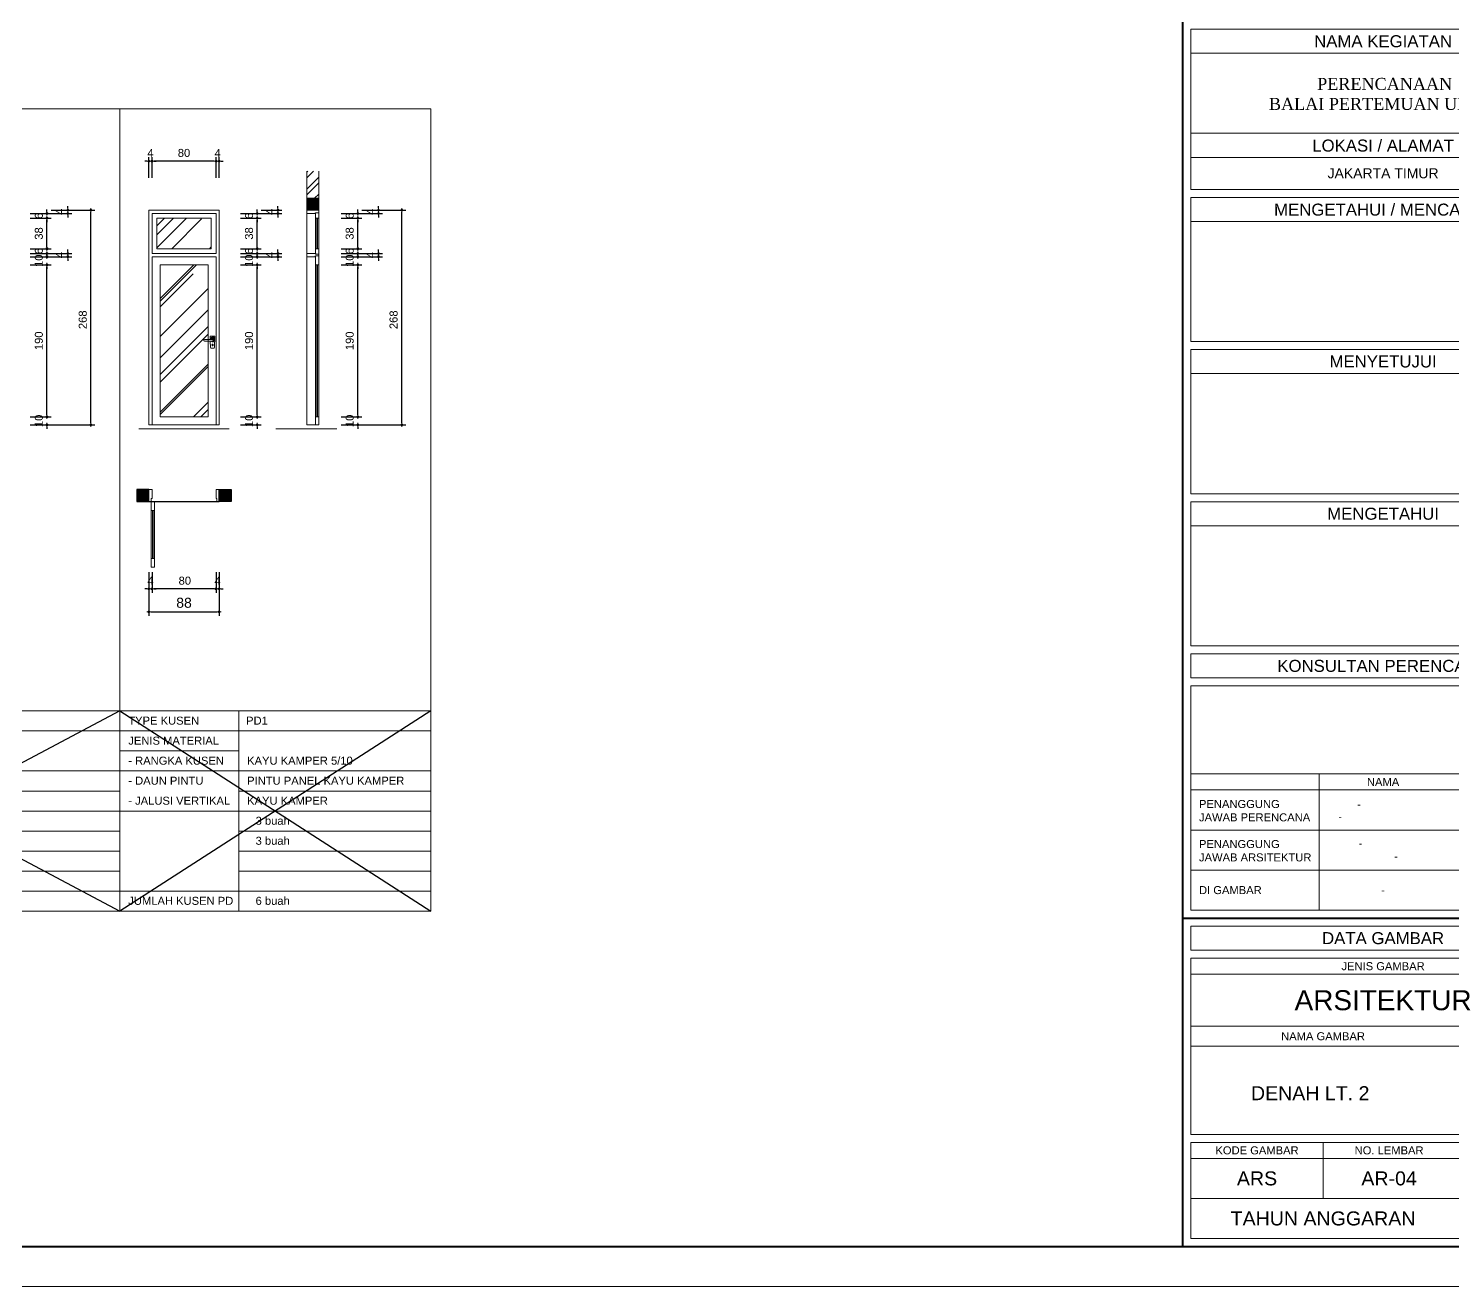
# Model space of a CAD drawing. Header units: inches. Extents: x 249 to 1192, y -18 to 440.
# Drawn here: x 293.37 to 328.95, y 115.49 to 146.91 of the extents above; entities that cross this region are included whole.
import ezdxf
from ezdxf.enums import TextEntityAlignment as Align

# ---------------------------------------------------------------- set-up
doc = ezdxf.new("R2010")
doc.units = ezdxf.units.IN
doc.header["$MEASUREMENT"] = 0
for name, color, linetype, lineweight in [('ars', 11, 'Continuous', 0), ('ARSIR', 8, 'Continuous', 5), ('GRS KOP', 1, 'Continuous', 40), ('KACA', 141, 'Continuous', 30), ('KOP', 7, 'Continuous', 20), ('KUSEN', 16, 'Continuous', 15), ('lan', 7, 'Continuous', 15), ('tem', 5, 'Continuous', 20), ('TEXS', 7, 'Continuous', 9), ('TEXT (KET. POLA)', 4, 'Continuous', 5)]:
    doc.layers.add(name, color=color, linetype=linetype, lineweight=lineweight)
doc.layers.add('KOLOM', color=5, linetype='Continuous')
doc.styles.add('R', font='romantic.ttf')
doc.styles.get("Standard").update_dxf_attribs({"font": 'arial.ttf'})
doc.dimstyles.new('SK-50', dxfattribs={"dimtxt": 0.25, "dimasz": 0.1, "dimexe": 0.1, "dimexo": 0, "dimgap": 0.1, "dimtad": 1, "dimdec": 0, "dimlfac": 50, "dimzin": 12, "dimdsep": 46, "dimtxsty": 'Standard', "dimblk": 'BULAT', "dimcen": 0.1, "dimadec": 0, "dimazin": 3, "dimtfac": 1, "dimtdec": 0, "dimtix": 1, "dimtofl": 0, "dimtmove": 0, "dimatfit": 3, "dimldrblk": 'BULAT', "dimfxl": 0, "dimtolj": 1, "dimtzin": 0, "dimarcsym": 0})
pattern_1 = [(45, (-91.9098, -211.7029), (0.8485281, 2.2627417), [15, -2, 5, -1]), (45, (-91.3229, -210.4089), (-1.6475588, 0.2333452), [3, -0.33, 6, -0.75]), (45, (-92.15724, -210.7483), (3.2031937, 4.1507168), [8, -1.4, 4, -1])]

# ---------------------------------------------------------------- blocks, each defined once
blk = doc.blocks.new('KOP-ARS')
at = {"layer": 'GRS KOP'}
for p, q in [((73, 1), (73, 54)), ((73, 9.2), (83, 9.2)), ((1, 1), (83, 1))]:
    blk.add_line(p, q, dxfattribs=at)
at = {"layer": 'KOP'}
for p, q in [((73.2, 27.4), (73.2, 31.4)), ((82.8, 31.4), (73.2, 31.4)), ((82.8, 30.8), (73.2, 30.8)), ((82.8, 28.8), (73.2, 28.8)), ((82.8, 28.2), (73.2, 28.2)), ((82.8, 27.4), (73.2, 27.4)), ((73.2, 23.6), (73.2, 27.2)), ((82.8, 27.2), (73.2, 27.2)), ((82.8, 26.6), (73.2, 26.6)), ((82.8, 23.6), (73.2, 23.6)), ((73.2, 19.8), (73.2, 23.4)), ((82.8, 23.4), (73.2, 23.4)), ((82.8, 22.8), (73.2, 22.8)), ((82.8, 19.8), (73.2, 19.8)), ((73.2, 16), (73.2, 19.6)), ((82.8, 19.6), (73.2, 19.6)), ((82.8, 19), (73.2, 19)), ((82.8, 16), (73.2, 16)), ((73.2, 9.4), (73.2, 15)), ((82.8, 15), (73.2, 15)), ((82.8, 12.8), (73.2, 12.8)), ((76.4, 9.4), (76.4, 12.8)), ((82.8, 12.4), (73.2, 12.4)), ((73.2, 12.4), (73.2, 11.4)), ((82.8, 11.4), (73.2, 11.4)), ((82.8, 10.4), (73.2, 10.4)), ((82.8, 9.4), (73.2, 9.4)), ((73.2, 7.8), (82.8, 7.8)), ((73.2, 6.5), (82.8, 6.5)), ((73.2, 6), (82.8, 6)), ((76.5, 2.2), (76.5, 3.6)), ((73.2, 3.2), (82.8, 3.2)), ((73.2, 2.2), (82.8, 2.2))]:
    blk.add_line(p, q, dxfattribs=at)
for points in [[(0, 0), (84, 0), (84, 55), (0, 55)], [(73.2, 15.2), (82.8, 15.2), (82.8, 15.8), (73.2, 15.8)], [(73.2, 8.4), (82.8, 8.4), (82.8, 9), (73.2, 9)], [(73.2, 3.8), (82.8, 3.8), (82.8, 8.2), (73.2, 8.2)], [(73.2, 1.2), (82.8, 1.2), (82.8, 3.6), (73.2, 3.6)]]:
    blk.add_lwpolyline(points, close=True, dxfattribs=at)
blk.add_text('-', height=0.18).set_placement((76.884, 11.64))
for s, height, p in [('NAMA KEGIATAN', 0.3, (78, 31.1)), ('LOKASI / ALAMAT', 0.3, (78, 28.5)), ('JAKARTA TIMUR', 0.25, (78, 27.8)), ('MENGETAHUI / MENCATAT', 0.3, (78, 26.9)), ('MENYETUJUI', 0.3, (78, 23.1)), ('MENGETAHUI', 0.3, (78, 19.3)), ('KONSULTAN PERENCANA', 0.3, (78, 15.5)), ('NAMA', 0.2, (78, 12.6)), ('DATA GAMBAR', 0.3, (78, 8.7)), ('JENIS GAMBAR', 0.2, (78, 8)), ('ARSITEKTUR', 0.5, (78, 7.15)), ('NAMA GAMBAR', 0.2, (76.5, 6.25)), ('KODE GAMBAR', 0.2, (74.85, 3.4)), ('NO. LEMBAR', 0.2, (78.15, 3.4)), ('ARS', 0.35, (74.85, 2.7)), ('TAHUN ANGGARAN', 0.35, (76.5, 1.7))]:
    blk.add_text(s, height=height, dxfattribs=at).set_placement(p, align=Align.MIDDLE)
blk.add_text('-', height=0.187, dxfattribs=at).set_placement((78.323, 10.65), align=Align.CENTER)
at = {"layer": 'KOP', "insert": (73.529, 30.184), "char_height": 0.3, "attachment_point": 1, "style": 'R'}
blk.add_mtext_dynamic_manual_height_columns('\\pi2.8239;PERENCANAAN\\P\\pi1.6183;BALAI PERTEMUAN UMUM', width=8.94019, gutter_width=1.75, heights=[0], dxfattribs=at)
at = {"layer": 'KOP', "char_height": 0.2, "attachment_point": 1}
for s, insert in [('PENANGGUNG\\PJAWAB PERENCANA', (73.4, 12.15)), ('PENANGGUNG\\PJAWAB ARSITEKTUR', (73.4, 11.15)), ('DI GAMBAR', (73.4, 10))]:
    blk.add_mtext_dynamic_manual_height_columns(s, width=2.90143, gutter_width=1.75, heights=[0], dxfattribs=dict(at, insert=insert))
at = {"layer": 'KOP', "char_height": 0.18, "attachment_point": 1}
for insert, width in [((77.357, 12.13), 2.5923), ((77.396, 11.157), 3.89249)]:
    blk.add_mtext('-', dxfattribs=dict(at, insert=insert, width=width))
at = {"layer": 'KOP'}
for tag, height, p in [('SUKMA', 0.2, (78, 9.9)), ('1:100', 0.25, (81.3, 5.5)), ('1:100', 0.25, (81.3, 4.9)), ('1:100', 0.25, (81.3, 4.3)), ('AR-01', 0.35, (78.15, 2.7)), ('10', 0.35, (81.3, 2.7)), ('2012', 0.35, (81.3, 1.7))]:
    blk.add_attdef(tag, text='', height=height, dxfattribs=at).set_placement(p, align=Align.MIDDLE)
for p in [(73.7, 5.325), (73.7, 4.725), (73.7, 4.125)]:
    blk.add_attdef('-', p, '', height=0.35, dxfattribs=at)
blk = doc.blocks.new('HANDEL')
at = {"elevation": -400}
blk.add_lwpolyline([(849.9, 209), (850, 212.5, 0.424007), (849.5, 213), (844.6, 213, 0.424007), (844.1, 212.5), (844.5, 199, 0.404487), (845.5, 198), (848.6, 198, 0.404487), (849.6, 199), (849.9, 207)], format="xyb", dxfattribs=at)
blk.add_lwpolyline([(847.8, 209.3), (846.3, 209.3), (846.3, 209), (847.8, 209)], close=True, dxfattribs=at)
for points in [[(846.6, 203), (846.6, 202.6)], [(846.6, 203), (847.4, 203)], [(846.6, 201.4), (846.6, 201)], [(846.6, 201), (847.4, 201)], [(846.9, 202.4), (847.1, 202.4)], [(846.9, 202.4), (846.9, 201.6)], [(846.9, 202), (847.1, 202)], [(846.9, 201.6), (847.1, 201.6)], [(847, 209), (857, 209)], [(847, 207), (857, 207)], [(847, 202.4), (847, 201.6)], [(847.1, 202.4), (847.1, 201.6)], [(847.4, 203), (847.4, 202.6)], [(847.4, 201.4), (847.4, 201)]]:
    blk.add_lwpolyline(points, dxfattribs=at)
for radius in [0.65, 0.55]:
    blk.add_circle((847, 202, -400), radius)
for centre, radius, start, end in [((847.1, 209.1, -400), 3, 356.9512, 313.9576), ((847.1, 209.1, -400), 2.5, 356.3406, 300.2513), ((847.1, 209.1, -400), 1.5, 353.8937, 227.3816), ((847, 208, -400), 1, 83.8945, 270), ((847, 202, -400), 0.75, 122.231, 237.769), ((847, 202, -400), 0.75, 302.231, 57.769), ((857, 208, -400), 1, 270, 90)]:
    blk.add_arc(centre, radius, start, end)
blk = doc.blocks.new('BULAT')
for p, q in [((-1, 0), (1, 0)), ((0, -1), (0, 1))]:
    blk.add_line(p, q)
blk.add_circle((0, 0), 0.5)
blk = doc.blocks.new('*D883')
at = {"layer": 'DEFPOINTS', "color": 0}
for p in [(296.375, 143.596), (296.375, 143.177), (296.455, 143.177)]:
    blk.add_point(p, dxfattribs=at)
at = {"layer": 'TEXS', "color": 0, "lineweight": -2}
for p, q in [((296.325, 143.596), (296.275, 143.596)), ((296.375, 143.177), (296.375, 143.696)), ((296.455, 143.177), (296.455, 143.696)), ((296.505, 143.596), (296.555, 143.596))]:
    blk.add_line(p, q, dxfattribs=at)
at = {"layer": 'TEXS', "color": 0, "lineweight": -2, "xscale": 0.05, "yscale": 0.05, "zscale": 0.05}
blk.add_blockref('BULAT', (296.375, 143.596), dxfattribs=at)
at = {"layer": 'TEXS', "color": 0, "lineweight": -2, "xscale": 0.05, "yscale": 0.05, "zscale": 0.05, "rotation": 180}
blk.add_blockref('BULAT', (296.455, 143.596), dxfattribs=at)
at = {"layer": 'TEXS', "color": 0, "insert": (296.415, 143.796), "char_height": 0.2, "attachment_point": 5}
blk.add_mtext('\\A1;4', dxfattribs=at)
blk = doc.blocks.new('*D884')
at = {"layer": 'DEFPOINTS', "color": 0}
for p in [(296.455, 143.596), (296.455, 143.177), (298.056, 143.177)]:
    blk.add_point(p, dxfattribs=at)
at = {"layer": 'TEXS', "color": 0, "lineweight": -2}
for p, q in [((296.455, 143.177), (296.455, 143.696)), ((298.006, 143.596), (296.505, 143.596)), ((298.056, 143.177), (298.056, 143.696))]:
    blk.add_line(p, q, dxfattribs=at)
at = {"layer": 'TEXS', "color": 0, "lineweight": -2, "xscale": 0.05, "yscale": 0.05, "zscale": 0.05, "rotation": 180}
blk.add_blockref('BULAT', (296.455, 143.596), dxfattribs=at)
at = {"layer": 'TEXS', "color": 0, "lineweight": -2, "xscale": 0.05, "yscale": 0.05, "zscale": 0.05}
blk.add_blockref('BULAT', (298.056, 143.596), dxfattribs=at)
at = {"layer": 'TEXS', "color": 0, "insert": (297.255, 143.798), "char_height": 0.2, "attachment_point": 5}
blk.add_mtext('\\A1;80', dxfattribs=at)
blk = doc.blocks.new('*D885')
at = {"layer": 'DEFPOINTS', "color": 0}
for p in [(298.056, 143.596), (298.056, 143.177), (298.136, 143.177)]:
    blk.add_point(p, dxfattribs=at)
at = {"layer": 'TEXS', "color": 0, "lineweight": -2}
for p, q in [((298.006, 143.596), (297.956, 143.596)), ((298.056, 143.177), (298.056, 143.696)), ((298.136, 143.177), (298.136, 143.696)), ((298.186, 143.596), (298.236, 143.596))]:
    blk.add_line(p, q, dxfattribs=at)
at = {"layer": 'TEXS', "color": 0, "lineweight": -2, "xscale": 0.05, "yscale": 0.05, "zscale": 0.05}
blk.add_blockref('BULAT', (298.056, 143.596), dxfattribs=at)
at = {"layer": 'TEXS', "color": 0, "lineweight": -2, "xscale": 0.05, "yscale": 0.05, "zscale": 0.05, "rotation": 180}
blk.add_blockref('BULAT', (298.136, 143.596), dxfattribs=at)
at = {"layer": 'TEXS', "color": 0, "insert": (298.096, 143.796), "char_height": 0.2, "attachment_point": 5}
blk.add_mtext('\\A1;4', dxfattribs=at)
blk = doc.blocks.new('*D886')
at = {"layer": 'DEFPOINTS', "color": 0}
for p in [(299.183, 142.367), (299.603, 142.367), (299.183, 142.287)]:
    blk.add_point(p, dxfattribs=at)
at = {"layer": 'TEXS', "color": 0, "lineweight": -2}
for p, q in [((299.183, 142.367), (299.703, 142.367)), ((299.603, 142.417), (299.603, 142.467)), ((299.183, 142.287), (299.703, 142.287)), ((299.603, 142.237), (299.603, 142.187))]:
    blk.add_line(p, q, dxfattribs=at)
at = {"layer": 'TEXS', "color": 0, "lineweight": -2, "xscale": 0.05, "yscale": 0.05, "zscale": 0.05}
for p, rotation in [((299.603, 142.367), 270), ((299.603, 142.287), 90)]:
    blk.add_blockref('BULAT', p, dxfattribs=dict(at, rotation=rotation))
at = {"layer": 'TEXS', "color": 0, "insert": (299.403, 142.327), "char_height": 0.2, "attachment_point": 5, "rotation": 90}
blk.add_mtext('\\A1;4', dxfattribs=at)
blk = doc.blocks.new('*D887')
at = {"layer": 'DEFPOINTS', "color": 0}
for p in [(298.664, 142.287), (298.664, 142.167), (299.083, 142.287)]:
    blk.add_point(p, dxfattribs=at)
at = {"layer": 'TEXS', "color": 0, "lineweight": -2}
for p, q in [((299.083, 142.337), (299.083, 142.387)), ((298.664, 142.287), (299.183, 142.287)), ((298.664, 142.167), (299.183, 142.167)), ((299.083, 142.117), (299.083, 142.067))]:
    blk.add_line(p, q, dxfattribs=at)
at = {"layer": 'TEXS', "color": 0, "lineweight": -2, "xscale": 0.05, "yscale": 0.05, "zscale": 0.05}
for p, rotation in [((299.083, 142.287), 270), ((299.083, 142.167), 90)]:
    blk.add_blockref('BULAT', p, dxfattribs=dict(at, rotation=rotation))
at = {"layer": 'TEXS', "color": 0, "insert": (298.881, 142.227), "char_height": 0.2, "attachment_point": 5, "rotation": 90}
blk.add_mtext('\\A1;6', dxfattribs=at)
blk = doc.blocks.new('*D888')
at = {"layer": 'DEFPOINTS', "color": 0}
for p in [(298.664, 142.167), (299.083, 142.167), (298.664, 141.407)]:
    blk.add_point(p, dxfattribs=at)
at = {"layer": 'TEXS', "color": 0, "lineweight": -2}
for p, q in [((298.664, 142.167), (299.183, 142.167)), ((299.083, 141.457), (299.083, 142.117)), ((298.664, 141.407), (299.183, 141.407))]:
    blk.add_line(p, q, dxfattribs=at)
at = {"layer": 'TEXS', "color": 0, "lineweight": -2, "xscale": 0.05, "yscale": 0.05, "zscale": 0.05}
for p, rotation in [((299.083, 142.167), 90), ((299.083, 141.407), 270)]:
    blk.add_blockref('BULAT', p, dxfattribs=dict(at, rotation=rotation))
at = {"layer": 'TEXS', "color": 0, "insert": (298.881, 141.787), "char_height": 0.2, "attachment_point": 5, "rotation": 90}
blk.add_mtext('\\A1;38', dxfattribs=at)
blk = doc.blocks.new('*D889')
at = {"layer": 'DEFPOINTS', "color": 0}
for p in [(298.664, 141.407), (298.664, 141.287), (299.083, 141.407)]:
    blk.add_point(p, dxfattribs=at)
at = {"layer": 'TEXS', "color": 0, "lineweight": -2}
for p, q in [((298.664, 141.407), (299.183, 141.407)), ((298.664, 141.287), (299.183, 141.287)), ((299.083, 141.457), (299.083, 141.507)), ((299.083, 141.237), (299.083, 141.187))]:
    blk.add_line(p, q, dxfattribs=at)
at = {"layer": 'TEXS', "color": 0, "lineweight": -2, "xscale": 0.05, "yscale": 0.05, "zscale": 0.05}
for p, rotation in [((299.083, 141.407), 270), ((299.083, 141.287), 90)]:
    blk.add_blockref('BULAT', p, dxfattribs=dict(at, rotation=rotation))
at = {"layer": 'TEXS', "color": 0, "insert": (298.881, 141.347), "char_height": 0.2, "attachment_point": 5, "rotation": 90}
blk.add_mtext('\\A1;6', dxfattribs=at)
blk = doc.blocks.new('*D890')
at = {"layer": 'DEFPOINTS', "color": 0}
for p in [(299.183, 141.287), (299.603, 141.287), (299.183, 141.207)]:
    blk.add_point(p, dxfattribs=at)
at = {"layer": 'TEXS', "color": 0, "lineweight": -2}
for p, q in [((299.183, 141.287), (299.703, 141.287)), ((299.603, 141.337), (299.603, 141.387)), ((299.183, 141.207), (299.703, 141.207)), ((299.603, 141.157), (299.603, 141.107))]:
    blk.add_line(p, q, dxfattribs=at)
at = {"layer": 'TEXS', "color": 0, "lineweight": -2, "xscale": 0.05, "yscale": 0.05, "zscale": 0.05}
for p, rotation in [((299.603, 141.287), 270), ((299.603, 141.207), 90)]:
    blk.add_blockref('BULAT', p, dxfattribs=dict(at, rotation=rotation))
at = {"layer": 'TEXS', "color": 0, "insert": (299.403, 141.247), "char_height": 0.2, "attachment_point": 5, "rotation": 90}
blk.add_mtext('\\A1;4', dxfattribs=at)
blk = doc.blocks.new('*D891')
at = {"layer": 'DEFPOINTS', "color": 0}
for p in [(298.664, 141.207), (298.664, 141.007), (299.083, 141.207)]:
    blk.add_point(p, dxfattribs=at)
at = {"layer": 'TEXS', "color": 0, "lineweight": -2}
for p, q in [((299.083, 141.257), (299.083, 141.307)), ((298.664, 141.207), (299.183, 141.207)), ((298.664, 141.007), (299.183, 141.007)), ((299.083, 140.957), (299.083, 140.907))]:
    blk.add_line(p, q, dxfattribs=at)
at = {"layer": 'TEXS', "color": 0, "lineweight": -2, "xscale": 0.05, "yscale": 0.05, "zscale": 0.05}
for p, rotation in [((299.083, 141.207), 270), ((299.083, 141.007), 90)]:
    blk.add_blockref('BULAT', p, dxfattribs=dict(at, rotation=rotation))
at = {"layer": 'TEXS', "color": 0, "insert": (298.881, 141.107), "char_height": 0.2, "attachment_point": 5, "rotation": 90}
blk.add_mtext('\\A1;10', dxfattribs=at)
blk = doc.blocks.new('*D892')
at = {"layer": 'DEFPOINTS', "color": 0}
for p in [(298.664, 141.007), (299.083, 141.007), (298.664, 137.207)]:
    blk.add_point(p, dxfattribs=at)
at = {"layer": 'TEXS', "color": 0, "lineweight": -2}
for p, q in [((298.664, 141.007), (299.183, 141.007)), ((299.083, 137.257), (299.083, 140.957)), ((298.664, 137.207), (299.183, 137.207))]:
    blk.add_line(p, q, dxfattribs=at)
at = {"layer": 'TEXS', "color": 0, "lineweight": -2, "xscale": 0.05, "yscale": 0.05, "zscale": 0.05}
for p, rotation in [((299.083, 141.007), 90), ((299.083, 137.207), 270)]:
    blk.add_blockref('BULAT', p, dxfattribs=dict(at, rotation=rotation))
at = {"layer": 'TEXS', "color": 0, "insert": (298.881, 139.107), "char_height": 0.2, "attachment_point": 5, "rotation": 90}
blk.add_mtext('\\A1;190', dxfattribs=at)
blk = doc.blocks.new('*D893')
at = {"layer": 'DEFPOINTS', "color": 0}
for p in [(298.664, 137.207), (298.664, 137.007), (299.083, 137.207)]:
    blk.add_point(p, dxfattribs=at)
at = {"layer": 'TEXS', "color": 0, "lineweight": -2}
for p, q in [((298.664, 137.207), (299.183, 137.207)), ((298.664, 137.007), (299.183, 137.007)), ((299.083, 137.257), (299.083, 137.307)), ((299.083, 136.957), (299.083, 136.907))]:
    blk.add_line(p, q, dxfattribs=at)
at = {"layer": 'TEXS', "color": 0, "lineweight": -2, "xscale": 0.05, "yscale": 0.05, "zscale": 0.05}
for p, rotation in [((299.083, 137.207), 270), ((299.083, 137.007), 90)]:
    blk.add_blockref('BULAT', p, dxfattribs=dict(at, rotation=rotation))
at = {"layer": 'TEXS', "color": 0, "insert": (298.881, 137.107), "char_height": 0.2, "attachment_point": 5, "rotation": 90}
blk.add_mtext('\\A1;10', dxfattribs=at)
blk = doc.blocks.new('KP')
at = {"layer": 'TEXT (KET. POLA)'}
blk.add_hatch(color=256, dxfattribs=at).paths.add_polyline_path([(-0.075, 0.075), (-0.075, -0.075), (0.075, -0.075), (0.075, 0.075)])
at = {"layer": 'KACA'}
blk.add_lwpolyline([(-0.075, -0.075), (0.075, -0.075), (0.075, 0.075), (-0.075, 0.075)], close=True, dxfattribs=at)
blk = doc.blocks.new('*D894')
at = {"layer": 'DEFPOINTS', "color": 0}
for p in [(296.375, 133.332), (296.455, 133.332), (296.375, 132.913)]:
    blk.add_point(p, dxfattribs=at)
at = {"layer": 'TEXS', "color": 0, "lineweight": -2}
for p, q in [((296.375, 133.332), (296.375, 132.813)), ((296.455, 133.332), (296.455, 132.813)), ((296.325, 132.913), (296.275, 132.913)), ((296.505, 132.913), (296.555, 132.913))]:
    blk.add_line(p, q, dxfattribs=at)
at = {"layer": 'TEXS', "color": 0, "lineweight": -2, "xscale": 0.05, "yscale": 0.05, "zscale": 0.05}
for p, rotation in [((296.375, 132.913), 359.999999999974), ((296.455, 132.913), 179.9999999999739)]:
    blk.add_blockref('BULAT', p, dxfattribs=dict(at, rotation=rotation))
at = {"layer": 'TEXS', "color": 0, "insert": (296.415, 133.113), "char_height": 0.2, "attachment_point": 5}
blk.add_mtext('\\A1;4', dxfattribs=at)
blk = doc.blocks.new('*D895')
at = {"layer": 'DEFPOINTS', "color": 0}
for p in [(296.455, 133.332), (298.055, 133.332), (296.455, 132.913)]:
    blk.add_point(p, dxfattribs=at)
at = {"layer": 'TEXS', "color": 0, "lineweight": -2}
for p, q in [((296.455, 133.332), (296.455, 132.813)), ((298.055, 133.332), (298.055, 132.813)), ((298.005, 132.913), (296.505, 132.913))]:
    blk.add_line(p, q, dxfattribs=at)
at = {"layer": 'TEXS', "color": 0, "lineweight": -2, "xscale": 0.05, "yscale": 0.05, "zscale": 0.05}
for p, rotation in [((296.455, 132.913), 179.9999999999739), ((298.055, 132.913), 359.999999999974)]:
    blk.add_blockref('BULAT', p, dxfattribs=dict(at, rotation=rotation))
at = {"layer": 'TEXS', "color": 0, "insert": (297.275, 133.115), "char_height": 0.2, "attachment_point": 5}
blk.add_mtext('\\A1;80', dxfattribs=at)
blk = doc.blocks.new('*D896')
at = {"layer": 'DEFPOINTS', "color": 0}
for p in [(298.055, 133.332), (298.135, 133.332), (298.055, 132.913)]:
    blk.add_point(p, dxfattribs=at)
at = {"layer": 'TEXS', "color": 0, "lineweight": -2}
for p, q in [((298.055, 133.332), (298.055, 132.813)), ((298.135, 133.332), (298.135, 132.813)), ((298.005, 132.913), (297.955, 132.913)), ((298.185, 132.913), (298.235, 132.913))]:
    blk.add_line(p, q, dxfattribs=at)
at = {"layer": 'TEXS', "color": 0, "lineweight": -2, "xscale": 0.05, "yscale": 0.05, "zscale": 0.05}
for p, rotation in [((298.055, 132.913), 359.999999999974), ((298.135, 132.913), 179.9999999999739)]:
    blk.add_blockref('BULAT', p, dxfattribs=dict(at, rotation=rotation))
at = {"layer": 'TEXS', "color": 0, "insert": (298.095, 133.113), "char_height": 0.2, "attachment_point": 5}
blk.add_mtext('\\A1;4', dxfattribs=at)
blk = doc.blocks.new('*D897')
at = {"layer": 'DEFPOINTS', "color": 0}
for p in [(301.698, 142.367), (302.117, 142.367), (301.698, 142.287)]:
    blk.add_point(p, dxfattribs=at)
at = {"layer": 'TEXS', "color": 0, "lineweight": -2}
for p, q in [((301.698, 142.367), (302.217, 142.367)), ((302.117, 142.417), (302.117, 142.467)), ((301.698, 142.287), (302.217, 142.287)), ((302.117, 142.237), (302.117, 142.187))]:
    blk.add_line(p, q, dxfattribs=at)
at = {"layer": 'TEXS', "color": 0, "lineweight": -2, "xscale": 0.05, "yscale": 0.05, "zscale": 0.05}
for p, rotation in [((302.117, 142.367), 270), ((302.117, 142.287), 90)]:
    blk.add_blockref('BULAT', p, dxfattribs=dict(at, rotation=rotation))
at = {"layer": 'TEXS', "color": 0, "insert": (301.917, 142.327), "char_height": 0.2, "attachment_point": 5, "rotation": 90}
blk.add_mtext('\\A1;4', dxfattribs=at)
blk = doc.blocks.new('*D898')
at = {"layer": 'DEFPOINTS', "color": 0}
for p in [(301.178, 142.287), (301.178, 142.167), (301.598, 142.287)]:
    blk.add_point(p, dxfattribs=at)
at = {"layer": 'TEXS', "color": 0, "lineweight": -2}
for p, q in [((301.598, 142.337), (301.598, 142.387)), ((301.178, 142.287), (301.698, 142.287)), ((301.178, 142.167), (301.698, 142.167)), ((301.598, 142.117), (301.598, 142.067))]:
    blk.add_line(p, q, dxfattribs=at)
at = {"layer": 'TEXS', "color": 0, "lineweight": -2, "xscale": 0.05, "yscale": 0.05, "zscale": 0.05}
for p, rotation in [((301.598, 142.287), 270), ((301.598, 142.167), 90)]:
    blk.add_blockref('BULAT', p, dxfattribs=dict(at, rotation=rotation))
at = {"layer": 'TEXS', "color": 0, "insert": (301.396, 142.227), "char_height": 0.2, "attachment_point": 5, "rotation": 90}
blk.add_mtext('\\A1;6', dxfattribs=at)
blk = doc.blocks.new('*D899')
at = {"layer": 'DEFPOINTS', "color": 0}
for p in [(301.178, 142.167), (301.598, 142.167), (301.178, 141.407)]:
    blk.add_point(p, dxfattribs=at)
at = {"layer": 'TEXS', "color": 0, "lineweight": -2}
for p, q in [((301.178, 142.167), (301.698, 142.167)), ((301.598, 141.457), (301.598, 142.117)), ((301.178, 141.407), (301.698, 141.407))]:
    blk.add_line(p, q, dxfattribs=at)
at = {"layer": 'TEXS', "color": 0, "lineweight": -2, "xscale": 0.05, "yscale": 0.05, "zscale": 0.05}
for p, rotation in [((301.598, 142.167), 90), ((301.598, 141.407), 270)]:
    blk.add_blockref('BULAT', p, dxfattribs=dict(at, rotation=rotation))
at = {"layer": 'TEXS', "color": 0, "insert": (301.395, 141.787), "char_height": 0.2, "attachment_point": 5, "rotation": 90}
blk.add_mtext('\\A1;38', dxfattribs=at)
blk = doc.blocks.new('*D900')
at = {"layer": 'DEFPOINTS', "color": 0}
for p in [(301.178, 141.407), (301.178, 141.287), (301.598, 141.407)]:
    blk.add_point(p, dxfattribs=at)
at = {"layer": 'TEXS', "color": 0, "lineweight": -2}
for p, q in [((301.178, 141.407), (301.698, 141.407)), ((301.178, 141.287), (301.698, 141.287)), ((301.598, 141.457), (301.598, 141.507)), ((301.598, 141.237), (301.598, 141.187))]:
    blk.add_line(p, q, dxfattribs=at)
at = {"layer": 'TEXS', "color": 0, "lineweight": -2, "xscale": 0.05, "yscale": 0.05, "zscale": 0.05}
for p, rotation in [((301.598, 141.407), 270), ((301.598, 141.287), 90)]:
    blk.add_blockref('BULAT', p, dxfattribs=dict(at, rotation=rotation))
at = {"layer": 'TEXS', "color": 0, "insert": (301.396, 141.347), "char_height": 0.2, "attachment_point": 5, "rotation": 90}
blk.add_mtext('\\A1;6', dxfattribs=at)
blk = doc.blocks.new('*D901')
at = {"layer": 'DEFPOINTS', "color": 0}
for p in [(301.698, 141.287), (302.117, 141.287), (301.698, 141.207)]:
    blk.add_point(p, dxfattribs=at)
at = {"layer": 'TEXS', "color": 0, "lineweight": -2}
for p, q in [((301.698, 141.287), (302.217, 141.287)), ((302.117, 141.337), (302.117, 141.387)), ((301.698, 141.207), (302.217, 141.207)), ((302.117, 141.157), (302.117, 141.107))]:
    blk.add_line(p, q, dxfattribs=at)
at = {"layer": 'TEXS', "color": 0, "lineweight": -2, "xscale": 0.05, "yscale": 0.05, "zscale": 0.05}
for p, rotation in [((302.117, 141.287), 270), ((302.117, 141.207), 90)]:
    blk.add_blockref('BULAT', p, dxfattribs=dict(at, rotation=rotation))
at = {"layer": 'TEXS', "color": 0, "insert": (301.917, 141.247), "char_height": 0.2, "attachment_point": 5, "rotation": 90}
blk.add_mtext('\\A1;4', dxfattribs=at)
blk = doc.blocks.new('*D902')
at = {"layer": 'DEFPOINTS', "color": 0}
for p in [(301.178, 141.207), (301.178, 141.007), (301.598, 141.207)]:
    blk.add_point(p, dxfattribs=at)
at = {"layer": 'TEXS', "color": 0, "lineweight": -2}
for p, q in [((301.598, 141.257), (301.598, 141.307)), ((301.178, 141.207), (301.698, 141.207)), ((301.178, 141.007), (301.698, 141.007)), ((301.598, 140.957), (301.598, 140.907))]:
    blk.add_line(p, q, dxfattribs=at)
at = {"layer": 'TEXS', "color": 0, "lineweight": -2, "xscale": 0.05, "yscale": 0.05, "zscale": 0.05}
for p, rotation in [((301.598, 141.207), 270), ((301.598, 141.007), 90)]:
    blk.add_blockref('BULAT', p, dxfattribs=dict(at, rotation=rotation))
at = {"layer": 'TEXS', "color": 0, "insert": (301.396, 141.107), "char_height": 0.2, "attachment_point": 5, "rotation": 90}
blk.add_mtext('\\A1;10', dxfattribs=at)
blk = doc.blocks.new('*D903')
at = {"layer": 'DEFPOINTS', "color": 0}
for p in [(301.178, 141.007), (301.598, 141.007), (301.178, 137.207)]:
    blk.add_point(p, dxfattribs=at)
at = {"layer": 'TEXS', "color": 0, "lineweight": -2}
for p, q in [((301.178, 141.007), (301.698, 141.007)), ((301.598, 137.257), (301.598, 140.957)), ((301.178, 137.207), (301.698, 137.207))]:
    blk.add_line(p, q, dxfattribs=at)
at = {"layer": 'TEXS', "color": 0, "lineweight": -2, "xscale": 0.05, "yscale": 0.05, "zscale": 0.05}
for p, rotation in [((301.598, 141.007), 90), ((301.598, 137.207), 270)]:
    blk.add_blockref('BULAT', p, dxfattribs=dict(at, rotation=rotation))
at = {"layer": 'TEXS', "color": 0, "insert": (301.396, 139.107), "char_height": 0.2, "attachment_point": 5, "rotation": 90}
blk.add_mtext('\\A1;190', dxfattribs=at)
blk = doc.blocks.new('*D904')
at = {"layer": 'DEFPOINTS', "color": 0}
for p in [(301.178, 137.207), (301.178, 137.007), (301.598, 137.207)]:
    blk.add_point(p, dxfattribs=at)
at = {"layer": 'TEXS', "color": 0, "lineweight": -2}
for p, q in [((301.178, 137.207), (301.698, 137.207)), ((301.178, 137.007), (301.698, 137.007)), ((301.598, 137.257), (301.598, 137.307)), ((301.598, 136.957), (301.598, 136.907))]:
    blk.add_line(p, q, dxfattribs=at)
at = {"layer": 'TEXS', "color": 0, "lineweight": -2, "xscale": 0.05, "yscale": 0.05, "zscale": 0.05}
for p, rotation in [((301.598, 137.207), 270), ((301.598, 137.007), 90)]:
    blk.add_blockref('BULAT', p, dxfattribs=dict(at, rotation=rotation))
at = {"layer": 'TEXS', "color": 0, "insert": (301.396, 137.107), "char_height": 0.2, "attachment_point": 5, "rotation": 90}
blk.add_mtext('\\A1;10', dxfattribs=at)
blk = doc.blocks.new('*D905')
at = {"layer": 'DEFPOINTS', "color": 0}
for p in [(301.698, 142.367), (302.695, 142.367), (301.698, 137.007)]:
    blk.add_point(p, dxfattribs=at)
at = {"layer": 'TEXS', "color": 0, "lineweight": -2}
for p, q in [((301.698, 142.367), (302.795, 142.367)), ((302.695, 137.057), (302.695, 142.317)), ((301.698, 137.007), (302.795, 137.007))]:
    blk.add_line(p, q, dxfattribs=at)
at = {"layer": 'TEXS', "color": 0, "lineweight": -2, "xscale": 0.05, "yscale": 0.05, "zscale": 0.05}
for p, rotation in [((302.695, 142.367), 90), ((302.695, 137.007), 270)]:
    blk.add_blockref('BULAT', p, dxfattribs=dict(at, rotation=rotation))
at = {"layer": 'TEXS', "color": 0, "insert": (302.492, 139.632), "char_height": 0.2, "attachment_point": 5, "rotation": 90}
blk.add_mtext('\\A1;268', dxfattribs=at)
blk = doc.blocks.new('*D906')
at = {"layer": 'DEFPOINTS', "color": 0}
for p in [(296.375, 132.913), (298.135, 132.913), (298.135, 132.335)]:
    blk.add_point(p, dxfattribs=at)
at = {"layer": 'TEXS', "color": 0, "lineweight": -2}
for p, q in [((296.375, 132.913), (296.375, 132.235)), ((298.135, 132.913), (298.135, 132.235)), ((296.425, 132.335), (298.085, 132.335))]:
    blk.add_line(p, q, dxfattribs=at)
at = {"layer": 'TEXS', "color": 0, "lineweight": -2, "xscale": 0.05, "yscale": 0.05, "zscale": 0.05, "rotation": 180}
blk.add_blockref('BULAT', (296.375, 132.335), dxfattribs=at)
at = {"layer": 'TEXS', "color": 0, "lineweight": -2, "xscale": 0.05, "yscale": 0.05, "zscale": 0.05}
blk.add_blockref('BULAT', (298.135, 132.335), dxfattribs=at)
at = {"layer": 'TEXS', "color": 0, "insert": (297.255, 132.563), "char_height": 0.25, "attachment_point": 5}
blk.add_mtext('\\A1;88', dxfattribs=at)
blk = doc.blocks.new('*D907')
at = {"layer": 'DEFPOINTS', "color": 0}
for p in [(293.931, 142.367), (294.35, 142.367), (293.931, 142.287)]:
    blk.add_point(p, dxfattribs=at)
at = {"layer": 'TEXS', "color": 0, "lineweight": -2}
for p, q in [((293.931, 142.367), (294.45, 142.367)), ((294.35, 142.417), (294.35, 142.467)), ((293.931, 142.287), (294.45, 142.287)), ((294.35, 142.237), (294.35, 142.187))]:
    blk.add_line(p, q, dxfattribs=at)
at = {"layer": 'TEXS', "color": 0, "lineweight": -2, "xscale": 0.05, "yscale": 0.05, "zscale": 0.05}
for p, rotation in [((294.35, 142.367), 270), ((294.35, 142.287), 90)]:
    blk.add_blockref('BULAT', p, dxfattribs=dict(at, rotation=rotation))
at = {"layer": 'TEXS', "color": 0, "insert": (294.15, 142.327), "char_height": 0.2, "attachment_point": 5, "rotation": 90}
blk.add_mtext('\\A1;4', dxfattribs=at)
blk = doc.blocks.new('*D908')
at = {"layer": 'DEFPOINTS', "color": 0}
for p in [(293.411, 142.287), (293.411, 142.167), (293.831, 142.287)]:
    blk.add_point(p, dxfattribs=at)
at = {"layer": 'TEXS', "color": 0, "lineweight": -2}
for p, q in [((293.831, 142.337), (293.831, 142.387)), ((293.411, 142.287), (293.931, 142.287)), ((293.411, 142.167), (293.931, 142.167)), ((293.831, 142.117), (293.831, 142.067))]:
    blk.add_line(p, q, dxfattribs=at)
at = {"layer": 'TEXS', "color": 0, "lineweight": -2, "xscale": 0.05, "yscale": 0.05, "zscale": 0.05}
for p, rotation in [((293.831, 142.287), 270), ((293.831, 142.167), 90)]:
    blk.add_blockref('BULAT', p, dxfattribs=dict(at, rotation=rotation))
at = {"layer": 'TEXS', "color": 0, "insert": (293.628, 142.227), "char_height": 0.2, "attachment_point": 5, "rotation": 90}
blk.add_mtext('\\A1;6', dxfattribs=at)
blk = doc.blocks.new('*D909')
at = {"layer": 'DEFPOINTS', "color": 0}
for p in [(293.411, 142.167), (293.831, 142.167), (293.411, 141.407)]:
    blk.add_point(p, dxfattribs=at)
at = {"layer": 'TEXS', "color": 0, "lineweight": -2}
for p, q in [((293.411, 142.167), (293.931, 142.167)), ((293.831, 141.457), (293.831, 142.117)), ((293.411, 141.407), (293.931, 141.407))]:
    blk.add_line(p, q, dxfattribs=at)
at = {"layer": 'TEXS', "color": 0, "lineweight": -2, "xscale": 0.05, "yscale": 0.05, "zscale": 0.05}
for p, rotation in [((293.831, 142.167), 90), ((293.831, 141.407), 270)]:
    blk.add_blockref('BULAT', p, dxfattribs=dict(at, rotation=rotation))
at = {"layer": 'TEXS', "color": 0, "insert": (293.628, 141.787), "char_height": 0.2, "attachment_point": 5, "rotation": 90}
blk.add_mtext('\\A1;38', dxfattribs=at)
blk = doc.blocks.new('*D910')
at = {"layer": 'DEFPOINTS', "color": 0}
for p in [(293.411, 141.407), (293.411, 141.287), (293.831, 141.407)]:
    blk.add_point(p, dxfattribs=at)
at = {"layer": 'TEXS', "color": 0, "lineweight": -2}
for p, q in [((293.411, 141.407), (293.931, 141.407)), ((293.411, 141.287), (293.931, 141.287)), ((293.831, 141.457), (293.831, 141.507)), ((293.831, 141.237), (293.831, 141.187))]:
    blk.add_line(p, q, dxfattribs=at)
at = {"layer": 'TEXS', "color": 0, "lineweight": -2, "xscale": 0.05, "yscale": 0.05, "zscale": 0.05}
for p, rotation in [((293.831, 141.407), 270), ((293.831, 141.287), 90)]:
    blk.add_blockref('BULAT', p, dxfattribs=dict(at, rotation=rotation))
at = {"layer": 'TEXS', "color": 0, "insert": (293.628, 141.347), "char_height": 0.2, "attachment_point": 5, "rotation": 90}
blk.add_mtext('\\A1;6', dxfattribs=at)
blk = doc.blocks.new('*D911')
at = {"layer": 'DEFPOINTS', "color": 0}
for p in [(293.931, 141.287), (294.35, 141.287), (293.931, 141.207)]:
    blk.add_point(p, dxfattribs=at)
at = {"layer": 'TEXS', "color": 0, "lineweight": -2}
for p, q in [((293.931, 141.287), (294.45, 141.287)), ((294.35, 141.337), (294.35, 141.387)), ((293.931, 141.207), (294.45, 141.207)), ((294.35, 141.157), (294.35, 141.107))]:
    blk.add_line(p, q, dxfattribs=at)
at = {"layer": 'TEXS', "color": 0, "lineweight": -2, "xscale": 0.05, "yscale": 0.05, "zscale": 0.05}
for p, rotation in [((294.35, 141.287), 270), ((294.35, 141.207), 90)]:
    blk.add_blockref('BULAT', p, dxfattribs=dict(at, rotation=rotation))
at = {"layer": 'TEXS', "color": 0, "insert": (294.15, 141.247), "char_height": 0.2, "attachment_point": 5, "rotation": 90}
blk.add_mtext('\\A1;4', dxfattribs=at)
blk = doc.blocks.new('*D912')
at = {"layer": 'DEFPOINTS', "color": 0}
for p in [(293.411, 141.207), (293.411, 141.007), (293.831, 141.207)]:
    blk.add_point(p, dxfattribs=at)
at = {"layer": 'TEXS', "color": 0, "lineweight": -2}
for p, q in [((293.831, 141.257), (293.831, 141.307)), ((293.411, 141.207), (293.931, 141.207)), ((293.411, 141.007), (293.931, 141.007)), ((293.831, 140.957), (293.831, 140.907))]:
    blk.add_line(p, q, dxfattribs=at)
at = {"layer": 'TEXS', "color": 0, "lineweight": -2, "xscale": 0.05, "yscale": 0.05, "zscale": 0.05}
for p, rotation in [((293.831, 141.207), 270), ((293.831, 141.007), 90)]:
    blk.add_blockref('BULAT', p, dxfattribs=dict(at, rotation=rotation))
at = {"layer": 'TEXS', "color": 0, "insert": (293.628, 141.107), "char_height": 0.2, "attachment_point": 5, "rotation": 90}
blk.add_mtext('\\A1;10', dxfattribs=at)
blk = doc.blocks.new('*D913')
at = {"layer": 'DEFPOINTS', "color": 0}
for p in [(293.411, 141.007), (293.831, 141.007), (293.411, 137.207)]:
    blk.add_point(p, dxfattribs=at)
at = {"layer": 'TEXS', "color": 0, "lineweight": -2}
for p, q in [((293.411, 141.007), (293.931, 141.007)), ((293.831, 137.257), (293.831, 140.957)), ((293.411, 137.207), (293.931, 137.207))]:
    blk.add_line(p, q, dxfattribs=at)
at = {"layer": 'TEXS', "color": 0, "lineweight": -2, "xscale": 0.05, "yscale": 0.05, "zscale": 0.05}
for p, rotation in [((293.831, 141.007), 90), ((293.831, 137.207), 270)]:
    blk.add_blockref('BULAT', p, dxfattribs=dict(at, rotation=rotation))
at = {"layer": 'TEXS', "color": 0, "insert": (293.628, 139.107), "char_height": 0.2, "attachment_point": 5, "rotation": 90}
blk.add_mtext('\\A1;190', dxfattribs=at)
blk = doc.blocks.new('*D914')
at = {"layer": 'DEFPOINTS', "color": 0}
for p in [(293.411, 137.207), (293.411, 137.007), (293.831, 137.207)]:
    blk.add_point(p, dxfattribs=at)
at = {"layer": 'TEXS', "color": 0, "lineweight": -2}
for p, q in [((293.411, 137.207), (293.931, 137.207)), ((293.411, 137.007), (293.931, 137.007)), ((293.831, 137.257), (293.831, 137.307)), ((293.831, 136.957), (293.831, 136.907))]:
    blk.add_line(p, q, dxfattribs=at)
at = {"layer": 'TEXS', "color": 0, "lineweight": -2, "xscale": 0.05, "yscale": 0.05, "zscale": 0.05}
for p, rotation in [((293.831, 137.207), 270), ((293.831, 137.007), 90)]:
    blk.add_blockref('BULAT', p, dxfattribs=dict(at, rotation=rotation))
at = {"layer": 'TEXS', "color": 0, "insert": (293.628, 137.107), "char_height": 0.2, "attachment_point": 5, "rotation": 90}
blk.add_mtext('\\A1;10', dxfattribs=at)
blk = doc.blocks.new('*D915')
at = {"layer": 'DEFPOINTS', "color": 0}
for p in [(293.931, 142.367), (294.927, 142.367), (293.931, 137.007)]:
    blk.add_point(p, dxfattribs=at)
at = {"layer": 'TEXS', "color": 0, "lineweight": -2}
for p, q in [((293.931, 142.367), (295.027, 142.367)), ((294.927, 137.057), (294.927, 142.317)), ((293.931, 137.007), (295.027, 137.007))]:
    blk.add_line(p, q, dxfattribs=at)
at = {"layer": 'TEXS', "color": 0, "lineweight": -2, "xscale": 0.05, "yscale": 0.05, "zscale": 0.05}
for p, rotation in [((294.927, 142.367), 90), ((294.927, 137.007), 270)]:
    blk.add_blockref('BULAT', p, dxfattribs=dict(at, rotation=rotation))
at = {"layer": 'TEXS', "color": 0, "insert": (294.725, 139.632), "char_height": 0.2, "attachment_point": 5, "rotation": 90}
blk.add_mtext('\\A1;268', dxfattribs=at)

msp = doc.modelspace()

# ---------------------------------------------------------------- hatches: boundary and pattern name
at = {"layer": 'ars'}
h = msp.add_hatch(dxfattribs=at)
h.set_pattern_fill('ANSI32', color=256, scale=0.8, style=0)
h.set_pattern_definition([(45, (353.12174, 799.84733), (-0.21213203, 0.21213203), []), (45, (353.26316, 799.84733), (-0.21213203, 0.21213203), [])])
h.paths.add_polyline_path([(300.6202, 143.3461), (300.3202, 143.3461), (300.3202, 142.6666), (300.6202, 142.6666)])
at = {"layer": 'ARSIR'}
msp.add_hatch(color=256, dxfattribs=at).paths.add_polyline_path([(300.3202, 142.3666), (300.6202, 142.3666), (300.6202, 142.6666), (300.3202, 142.6666)])
at = {"layer": 'KACA'}
h = msp.add_hatch(dxfattribs=at)
h.set_pattern_fill('AR-RROOF', color=256, angle=45, style=0)
h.set_pattern_definition(pattern_1)
h.paths.add_polyline_path([(297.9357, 142.1666), (296.5753, 142.1666), (296.5753, 141.4066), (297.9357, 141.4066)])
h = msp.add_hatch(dxfattribs=at)
h.set_pattern_fill('AR-RROOF', color=256, angle=45, style=0)
h.set_pattern_definition(pattern_1)
h.paths.add_polyline_path([(296.6553, 141.0066), (297.8549, 141.0066), (297.8549, 137.2066), (296.6553, 137.2066)])

# ---------------------------------------------------------------- linework, layer by layer
at = {"layer": 'ars'}
for points in [[(300.5702, 142.1666), (300.5902, 142.1666), (300.5902, 141.4066), (300.5702, 141.4066)], [(300.5702, 141.0066), (300.5902, 141.0066), (300.5902, 137.2066), (300.5702, 137.2066)], [(296.4653, 134.8723), (296.4653, 133.6727), (296.4853, 133.6727), (296.4853, 134.8723)]]:
    msp.add_lwpolyline(points, close=True, dxfattribs=at)
at = {"layer": 'KOLOM', "color": 0}
for p, q in [((300.5402, 142.2866), (300.5402, 142.3066)), ((300.5402, 141.2866), (300.5402, 141.2666)), ((300.5402, 141.2069), (300.5402, 141.2269)), ((296.3753, 135.0923), (298.1357, 135.0923)), ((286.2039, 129.863), (295.6514, 124.863)), ((295.6514, 129.863), (286.2039, 124.863)), ((295.6514, 129.863), (303.4184, 124.863)), ((303.4184, 129.863), (295.6514, 124.863))]:
    msp.add_line(p, q, dxfattribs=at)
at = {"layer": 'KUSEN'}
msp.add_line((300.6202, 142.3666), (300.3202, 142.3666), dxfattribs=at)
at = {"layer": 'KUSEN', "color": 4}
for p, q in [((296.1253, 136.9066), (298.3857, 136.9066)), ((301.0754, 136.9066), (299.5474, 136.9066))]:
    msp.add_line(p, q, dxfattribs=at)
at = {"layer": 'KUSEN'}
for points in [[(296.3753, 142.3666), (298.1357, 142.3666), (298.1357, 137.0066), (296.3753, 137.0066)], [(298.0557, 142.2866), (296.4553, 142.2866), (296.4553, 141.2866), (298.0557, 141.2866)], [(297.9357, 142.1666), (296.5753, 142.1666), (296.5753, 141.4066), (297.9357, 141.4066)], [(300.5402, 142.3066), (300.6202, 142.3066), (300.6202, 142.1666), (300.5402, 142.1666)], [(300.5402, 142.1666), (300.6202, 142.1666), (300.6202, 141.4066), (300.5402, 141.4066)], [(300.5402, 141.4066), (300.6202, 141.4066), (300.6202, 141.2666), (300.5402, 141.2666)], [(296.4553, 141.2066), (298.0549, 141.2066), (298.0549, 137.0066), (296.4553, 137.0066)], [(296.6553, 141.0066), (297.8549, 141.0066), (297.8549, 137.2066), (296.6553, 137.2066)], [(300.5402, 141.2269), (300.6202, 141.2269), (300.6202, 141.0066), (300.5402, 141.0066)], [(300.5402, 141.0066), (300.6202, 141.0066), (300.6202, 137.2066), (300.5402, 137.2066)], [(300.5402, 137.2066), (300.6202, 137.2066), (300.6202, 137.0066), (300.5402, 137.0066)], [(296.4353, 135.0923), (296.4353, 133.4527), (296.5153, 133.4527), (296.5153, 135.0923)], [(296.4353, 135.0923), (296.4353, 134.8723), (296.5153, 134.8723), (296.5153, 135.0923)], [(296.4353, 133.6727), (296.4353, 133.4527), (296.5153, 133.4527), (296.5153, 133.6727)]]:
    msp.add_lwpolyline(points, close=True, dxfattribs=at)
at = {"layer": 'KUSEN', "color": 4}
msp.add_lwpolyline([(300.3202, 142.3666), (300.6202, 142.3666), (300.6202, 142.6666), (300.3202, 142.6666)], close=True, dxfattribs=at)
at = {"layer": 'KUSEN'}
for points in [[(300.3202, 142.2866), (300.3202, 142.3666), (300.6202, 142.3666), (300.6202, 142.3066), (300.5402, 142.3066), (300.5402, 142.2866), (300.3202, 142.2866)], [(300.3202, 141.2866), (300.5402, 141.2866), (300.5402, 141.2666), (300.6202, 141.2666), (300.6202, 141.2269), (300.5402, 141.2269), (300.5402, 141.2066), (300.3202, 141.2066), (300.3202, 141.2866)], [(296.375, 135.0923), (296.4353, 135.0923), (296.4353, 135.1723), (296.4553, 135.1723), (296.4553, 135.3923), (296.375, 135.3923), (296.375, 135.0923)], [(298.1352, 135.0923), (298.0749, 135.0923), (298.0749, 135.1723), (298.0549, 135.1723), (298.0549, 135.3923), (298.1352, 135.3923), (298.1352, 135.0923)]]:
    msp.add_lwpolyline(points, dxfattribs=at)
at = {"layer": 'lan'}
msp.add_lwpolyline([(300.3202, 137.0066), (300.6202, 137.0066), (300.6202, 142.3666), (300.3202, 142.3666)], close=True, dxfattribs=at)
at = {"layer": 'tem'}
msp.add_lwpolyline([(300.3202, 143.3461), (300.3202, 142.6666), (300.6202, 142.6666), (300.6202, 143.3461)], dxfattribs=at)
at = {"layer": 'TEXS'}
for p, q in [((286.2039, 129.863), (295.6514, 129.863)), ((295.6514, 129.863), (303.4184, 129.863)), ((298.6211, 129.863), (298.6211, 124.863)), ((286.2039, 129.363), (295.6514, 129.363)), ((295.6514, 129.363), (303.4184, 129.363)), ((295.6514, 128.863), (298.6211, 128.863)), ((289.1737, 128.363), (295.6514, 128.363)), ((295.6514, 128.363), (298.6211, 128.363)), ((298.6211, 128.363), (303.4184, 128.363)), ((289.1737, 127.863), (295.6514, 127.863)), ((298.6211, 127.863), (303.4184, 127.863)), ((286.2039, 127.363), (295.6514, 127.363)), ((295.6514, 127.363), (303.4184, 127.363)), ((289.1737, 126.863), (295.6514, 126.863)), ((289.1737, 126.863), (295.6514, 126.863)), ((298.6211, 126.863), (303.4184, 126.863)), ((298.6211, 126.863), (303.4184, 126.863)), ((289.1737, 126.363), (295.6514, 126.363)), ((298.6211, 126.363), (303.4184, 126.363)), ((289.1737, 125.863), (295.6514, 125.863)), ((298.6211, 125.863), (303.4184, 125.863)), ((286.2039, 125.363), (295.6514, 125.363)), ((295.6514, 125.363), (303.4184, 125.363))]:
    msp.add_line(p, q, dxfattribs=at)
for points in [[(286.2039, 124.863), (295.6514, 124.863), (295.6514, 144.8998), (286.2039, 144.8998)], [(295.6514, 124.863), (303.4184, 124.863), (303.4184, 144.8998), (295.6514, 144.8998)]]:
    msp.add_lwpolyline(points, close=True, dxfattribs=at)

# ---------------------------------------------------------------- block references
at = {"layer": 'KOP'}
ref = msp.add_blockref('KOP-ARS', (249.2179, 115.4885), dxfattribs=at)
ref.add_attrib('-', '-', dxfattribs={"height": 0.2}).set_placement((327.2179, 125.3885), align=Align.MIDDLE)
ref.add_attrib('-', 'DENAH LT. 2', (323.9163, 120.1414), dxfattribs={"height": 0.35})
ref.add_attrib('AR-01', 'AR-04', dxfattribs={"height": 0.35}).set_placement((327.3679, 118.1885), align=Align.MIDDLE)
at = {"layer": 'KUSEN', "yscale": 2, "zscale": 2}
for p, xscale in [((296.225, 135.2423), 2), ((298.2852, 135.2423), -2)]:
    msp.add_blockref('KP', p, dxfattribs=dict(at, xscale=xscale))
at = {"layer": 'TEXS', "xscale": -0.02, "yscale": 0.02, "zscale": 0.02}
msp.add_blockref('HANDEL', (314.908, 134.9608), dxfattribs=at)

# ---------------------------------------------------------------- texts
at = {"layer": 'lan', "color": 4, "char_height": 0.2, "attachment_point": 1}
for s, insert in [('TYPE KUSEN', (295.8623, 129.7208)), ('PD1', (298.8063, 129.7208)), ('JENIS MATERIAL', (295.8623, 129.2208)), ('{\\fArial|b0|i0|c238|p34;- RANGKA }KUSEN', (295.8623, 128.7208)), ('\\A1;KAYU KAMPER 5/10', (298.832, 128.7208)), ('{\\fArial|b0|i0|c238|p34;- }DAUN PINTU', (295.8623, 128.2208)), ('\\A1;PINTU PANEL {\\fArial|b0|i0|c238|p34;KAYU KAMPER}', (298.832, 128.2208)), ('- JALUSI VERTIKAL', (295.8623, 127.7208)), ('\\A1;{\\fArial|b0|i0|c238|p34;KAYU KAMPER }', (298.832, 127.7208)), ('\\A1;3 buah', (299.0429, 127.2208)), ('\\A1;3 buah', (299.0429, 126.7208)), ('{\\fArial|b0|i0|c238|p34;JUMLAH KUSEN }PD', (295.8623, 125.2208)), ('\\A1;6 buah', (299.0429, 125.2208))]:
    msp.add_mtext(s, dxfattribs=dict(at, insert=insert))

# ---------------------------------------------------------------- dimensions: what is measured, and where the dimension line sits
at = {"layer": 'TEXS'}
for base, p1, p2, angle, picture, middle in [((296.3753, 143.5961), (296.4553, 143.1766), (296.3753, 143.1766), 180, '*D883', (296.4153, 143.5961)), ((296.4553, 143.5961), (298.0557, 143.1766), (296.4553, 143.1766), 180, '*D884', (297.2555, 143.5961)), ((298.0557, 143.5961), (298.1357, 143.1766), (298.0557, 143.1766), 180, '*D885', (298.0957, 143.5961)), ((293.8306, 142.2866), (293.411, 142.1666), (293.411, 142.2866), 90, '*D908', (293.8306, 142.2266)), ((294.3501, 142.3666), (293.9306, 142.2866), (293.9306, 142.3666), 90, '*D907', (294.3501, 142.3266)), ((294.9275, 142.3666), (293.9306, 137.0066), (293.9306, 142.3666), 90, '*D915', (294.9275, 139.6317)), ((299.0831, 142.2866), (298.6635, 142.1666), (298.6635, 142.2866), 90, '*D887', (299.0831, 142.2266)), ((299.6026, 142.3666), (299.1831, 142.2866), (299.1831, 142.3666), 90, '*D886', (299.6026, 142.3266)), ((301.5976, 142.2866), (301.1781, 142.1666), (301.1781, 142.2866), 90, '*D898', (301.5976, 142.2266)), ((302.1172, 142.3666), (301.6976, 142.2866), (301.6976, 142.3666), 90, '*D897', (302.1172, 142.3266)), ((302.6945, 142.3666), (301.6976, 137.0066), (301.6976, 142.3666), 90, '*D905', (302.6945, 139.6317)), ((293.8306, 142.1666), (293.411, 141.4066), (293.411, 142.1666), 90, '*D909', (293.8306, 141.7866)), ((299.0831, 142.1666), (298.6635, 141.4066), (298.6635, 142.1666), 90, '*D888', (299.0831, 141.7866)), ((301.5976, 142.1666), (301.1781, 141.4066), (301.1781, 142.1666), 90, '*D899', (301.5976, 141.7866)), ((293.8306, 141.4066), (293.411, 141.2866), (293.411, 141.4066), 90, '*D910', (293.8306, 141.3466)), ((293.8306, 141.2066), (293.411, 141.0066), (293.411, 141.2066), 90, '*D912', (293.8306, 141.1066)), ((294.3501, 141.2866), (293.9306, 141.2066), (293.9306, 141.2866), 90, '*D911', (294.3501, 141.2466)), ((299.0831, 141.4066), (298.6635, 141.2866), (298.6635, 141.4066), 90, '*D889', (299.0831, 141.3466)), ((299.0831, 141.2066), (298.6635, 141.0066), (298.6635, 141.2066), 90, '*D891', (299.0831, 141.1066)), ((299.6026, 141.2866), (299.1831, 141.2066), (299.1831, 141.2866), 90, '*D890', (299.6026, 141.2466)), ((301.5976, 141.4066), (301.1781, 141.2866), (301.1781, 141.4066), 90, '*D900', (301.5976, 141.3466)), ((301.5976, 141.2066), (301.1781, 141.0066), (301.1781, 141.2066), 90, '*D902', (301.5976, 141.1066)), ((302.1172, 141.2866), (301.6976, 141.2066), (301.6976, 141.2866), 90, '*D901', (302.1172, 141.2466)), ((293.8306, 141.0066), (293.411, 137.2066), (293.411, 141.0066), 90, '*D913', (293.8306, 139.1066)), ((299.0831, 141.0066), (298.6635, 137.2066), (298.6635, 141.0066), 90, '*D892', (299.0831, 139.1066)), ((301.5976, 141.0066), (301.1781, 137.2066), (301.1781, 141.0066), 90, '*D903', (301.5976, 139.1066)), ((293.8306, 137.2066), (293.411, 137.0066), (293.411, 137.2066), 90, '*D914', (293.8306, 137.1066)), ((299.0831, 137.2066), (298.6635, 137.0066), (298.6635, 137.2066), 90, '*D893', (299.0831, 137.1066)), ((301.5976, 137.2066), (301.1781, 137.0066), (301.1781, 137.2066), 90, '*D904', (301.5976, 137.1066)), ((296.375, 132.9127), (296.4553, 133.3322), (296.375, 133.3322), 180, '*D894', (296.4151, 132.9127)), ((296.4553, 132.9127), (298.0549, 133.3322), (296.4553, 133.3322), 180, '*D895', (297.2753, 132.9127)), ((298.0549, 132.9127), (298.1352, 133.3322), (298.0549, 133.3322), 180, '*D896', (298.0951, 132.9127))]:
    dim = msp.add_linear_dim(base=base, p1=p1, p2=p2, angle=angle, dimstyle='SK-50', override={"dimtxt": 0.2, "dimasz": 0.05}, dxfattribs=at)
    dim.commit()
    dim.dimension.update_dxf_attribs({"geometry": picture, "text_midpoint": middle, "dimtype": 160})
dim = msp.add_linear_dim(base=(298.1352, 132.3353), p1=(296.375, 132.9127), p2=(298.1352, 132.9127), dimstyle='SK-50', override={"dimasz": 0.05}, dxfattribs=at)
dim.commit()
dim.dimension.update_dxf_attribs({"geometry": '*D906', "text_midpoint": (297.2551, 132.563)})

doc.saveas('drawing.dxf')
